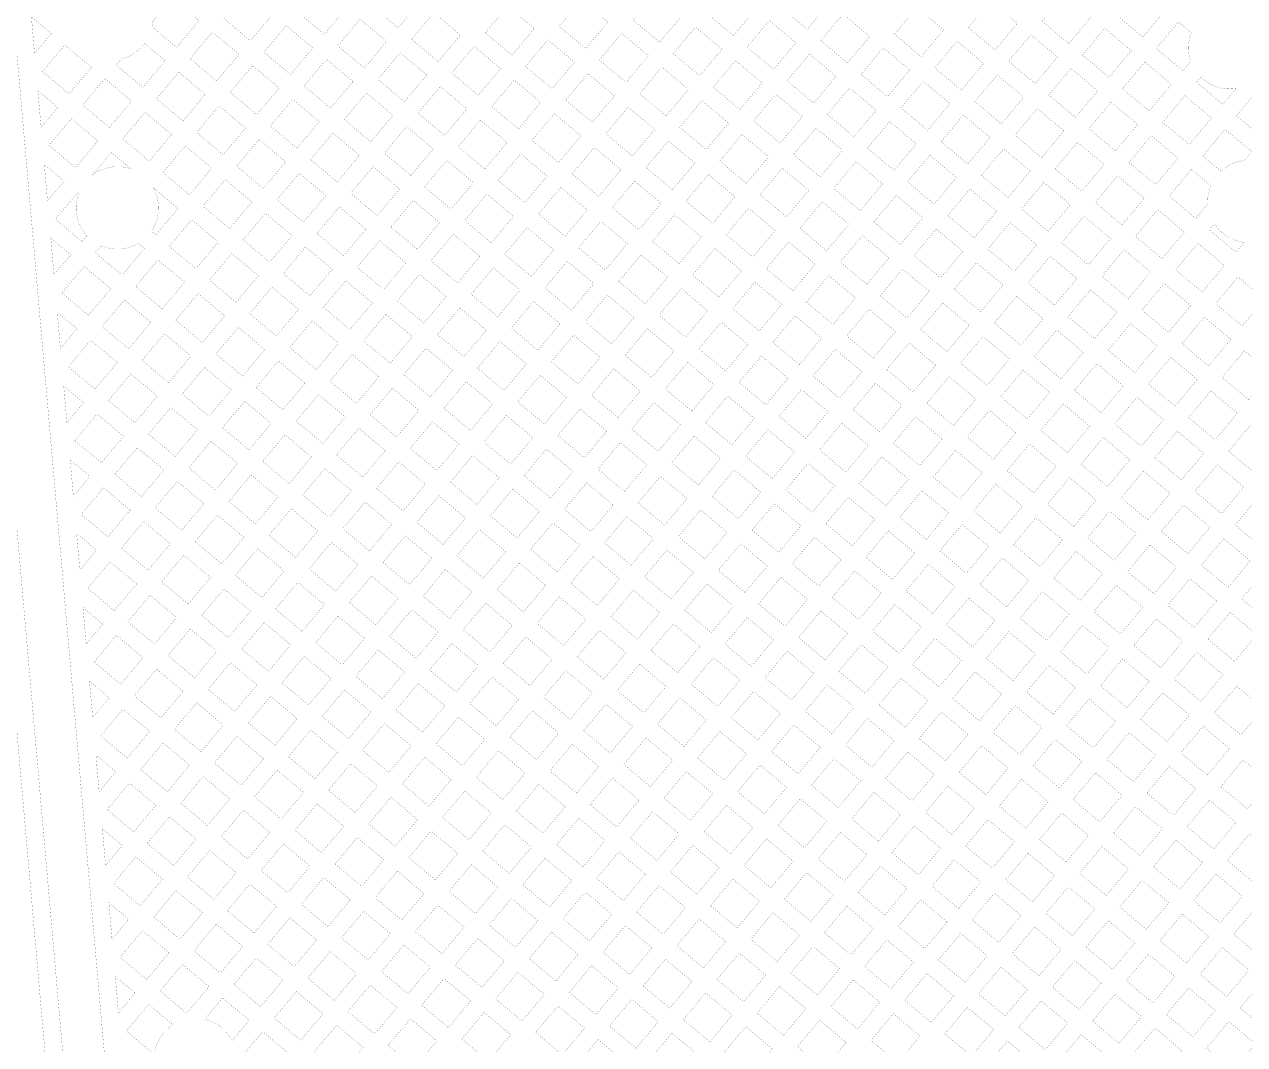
# Model space of a CAD drawing. Extents: x 592 to 965, y 89 to 353.
# Drawn here: x 813.65 to 829.44, y 291.41 to 304.61 of the extents above; entities that cross this region are included whole.
import ezdxf

# ---------------------------------------------------------------- set-up
doc = ezdxf.new("R2010")
doc.units = 0
doc.layers.add('c_area', color=1, linetype='Continuous')

# ---------------------------------------------------------------- blocks, each defined once
blk = doc.blocks.new('PAD_R1')
at = {"layer": 'c_area', "const_width": 0.5}
blk.add_lwpolyline([(0.25, 0, 1), (-0.25, 0, 1)], format="xyb", close=True, dxfattribs=at)

msp = doc.modelspace()

# ---------------------------------------------------------------- linework, layer by layer
at = {"layer": 'c_area', "const_width": 0.0015}
for points in [[(811.817, 315.486, -0.016845), (811.966, 318.272, -0.004853), (812.021, 318.838), (812.251, 318.838, 0.005029), (812.194, 318.256, -0.009583), (812.194, 318.253, 0.016845), (812.045, 315.481, 0.034659), (812.069, 315.006, -0.02457), (812.07, 314.995), (816.648, 262.656, 0.199018), (816.776, 262.411), (817.02, 262.206, 0.195861), (817.426, 262.082), (822.443, 262.519, -0.198788), (825.249, 261.634), (827.641, 259.627, -0.045915), (827.813, 259.453, -0.07493), (827.832, 259.425), (827.92, 259.237), (828.161, 259.128, -0.119028), (828.175, 259.117), (828.291, 258.977)], [(827.68, 258.71), (827.717, 259.131), (827.631, 259.315, 0.043828), (827.494, 259.452), (825.102, 261.458, 0.198775), (822.462, 262.291), (817.446, 261.854, -0.20211), (816.86, 262.042), (816.629, 262.236, -0.198924), (816.42, 262.635), (811.841, 314.986, -0.034145), (811.817, 315.486)], [(816.837, 266.643), (812.699, 313.948, -0.242598)], [(829.334, 303.784, -0.041391), (829.246, 303.777, -0.197789), (828.871, 303.931), (828.815, 303.865)], [(814.528, 302.665, -0.162133), (814.848, 302.771, -0.086743), (815.029, 302.74)], [(815.311, 302.503, -0.130889), (815.382, 302.238, -0.151823), (815.288, 301.935)], [(829.581, 292.598, -0.064748), (829.563, 292.735, -0.182841), (829.696, 293.088), (829.587, 293.179), (829.298, 292.835)]]:
    msp.add_lwpolyline(points, format="xyb", dxfattribs=at)
for points in [[(818.138, 304.856), (818.482, 304.567), (818.771, 304.911), (818.427, 305.2)], [(823.434, 304.838), (823.779, 304.549), (824.067, 304.893), (823.723, 305.182)], [(816.227, 304.689), (816.571, 304.4), (816.86, 304.744), (816.516, 305.033)], [(817.182, 304.772), (817.527, 304.483), (817.816, 304.828), (817.471, 305.117)], [(821.523, 304.671), (821.868, 304.382), (822.157, 304.726), (821.813, 305.015)], [(822.479, 304.754), (822.823, 304.466), (823.112, 304.81), (822.768, 305.099)], [(826.82, 304.653), (827.164, 304.363), (827.454, 304.708), (827.109, 304.998)], [(827.776, 304.737), (828.12, 304.448), (828.409, 304.791), (828.064, 305.08)], [(819.612, 304.504), (819.957, 304.214), (820.246, 304.559), (819.902, 304.848)], [(820.568, 304.587), (820.913, 304.298), (821.201, 304.643), (820.857, 304.931)], [(824.909, 304.485), (825.253, 304.196), (825.543, 304.541), (825.199, 304.83)], [(825.865, 304.57), (826.209, 304.281), (826.498, 304.624), (826.153, 304.913)], [(817.702, 304.336), (818.046, 304.047), (818.335, 304.392), (817.991, 304.681)], [(818.657, 304.42), (819.001, 304.131), (819.29, 304.475), (818.946, 304.764)], [(822.998, 304.319), (823.343, 304.03), (823.632, 304.374), (823.287, 304.663)], [(823.954, 304.402), (824.298, 304.113), (824.587, 304.457), (824.242, 304.746)], [(815.791, 304.169), (816.135, 303.88), (816.424, 304.225), (816.08, 304.514)], [(816.746, 304.253), (817.091, 303.964), (817.38, 304.308), (817.035, 304.597)], [(822.043, 304.235), (822.387, 303.946), (822.676, 304.29), (822.332, 304.579)], [(827.34, 304.216), (827.684, 303.927), (827.973, 304.272), (827.629, 304.561)], [(813.88, 304.002), (814.225, 303.713), (814.513, 304.057), (814.169, 304.346)], [(820.132, 304.067), (820.476, 303.779), (820.766, 304.123), (820.421, 304.412)], [(821.088, 304.151), (821.432, 303.862), (821.721, 304.207), (821.377, 304.496)], [(825.428, 304.049), (825.773, 303.76), (826.062, 304.106), (825.718, 304.394)], [(826.384, 304.134), (826.729, 303.844), (827.017, 304.188), (826.673, 304.477)], [(818.221, 303.9), (818.566, 303.611), (818.855, 303.956), (818.51, 304.245)], [(819.177, 303.984), (819.521, 303.695), (819.81, 304.039), (819.466, 304.328)], [(823.518, 303.883), (823.862, 303.594), (824.151, 303.938), (823.807, 304.227)], [(824.474, 303.966), (824.818, 303.677), (825.106, 304.021), (824.762, 304.31)], [(816.31, 303.733), (816.655, 303.444), (816.944, 303.789), (816.599, 304.078)], [(817.266, 303.817), (817.61, 303.528), (817.899, 303.872), (817.555, 304.161)], [(821.607, 303.715), (821.952, 303.427), (822.24, 303.771), (821.896, 304.06)], [(822.562, 303.799), (822.907, 303.51), (823.196, 303.855), (822.852, 304.144)], [(826.904, 303.698), (827.249, 303.409), (827.537, 303.752), (827.193, 304.041)], [(827.859, 303.781), (828.203, 303.492), (828.493, 303.837), (828.149, 304.125)], [(814.4, 303.566), (814.744, 303.277), (815.033, 303.621), (814.688, 303.91)], [(815.355, 303.65), (815.699, 303.361), (815.988, 303.705), (815.644, 303.994)], [(819.696, 303.548), (820.041, 303.259), (820.33, 303.604), (819.985, 303.892)], [(820.652, 303.632), (820.996, 303.343), (821.285, 303.687), (820.941, 303.976)], [(824.993, 303.53), (825.337, 303.241), (825.626, 303.585), (825.281, 303.874)], [(825.948, 303.614), (826.293, 303.324), (826.582, 303.669), (826.237, 303.959)], [(817.785, 303.381), (818.13, 303.092), (818.419, 303.436), (818.074, 303.725)], [(818.741, 303.465), (819.085, 303.175), (819.374, 303.52), (819.03, 303.809)], [(823.082, 303.363), (823.426, 303.074), (823.716, 303.419), (823.371, 303.708)], [(824.038, 303.447), (824.382, 303.158), (824.671, 303.502), (824.327, 303.791)], [(829.334, 303.429), (829.679, 303.14), (829.967, 303.484), (829.623, 303.773)], [(815.874, 303.214), (816.219, 302.925), (816.508, 303.269), (816.164, 303.558)], [(816.83, 303.298), (817.174, 303.009), (817.463, 303.353), (817.119, 303.642)], [(822.127, 303.28), (822.471, 302.991), (822.76, 303.335), (822.415, 303.624)], [(827.424, 303.262), (827.768, 302.973), (828.056, 303.317), (827.712, 303.605)], [(828.379, 303.345), (828.723, 303.056), (829.012, 303.401), (828.668, 303.69)], [(814.919, 303.13), (815.263, 302.841), (815.552, 303.186), (815.208, 303.475)], [(820.216, 303.112), (820.56, 302.823), (820.849, 303.168), (820.505, 303.457)], [(821.171, 303.196), (821.515, 302.907), (821.805, 303.252), (821.46, 303.54)], [(825.512, 303.095), (825.857, 302.805), (826.146, 303.149), (825.801, 303.438)], [(826.468, 303.177), (826.812, 302.888), (827.102, 303.233), (826.757, 303.522)], [(813.964, 303.047), (814.308, 302.758), (814.597, 303.102), (814.253, 303.391)], [(818.305, 302.945), (818.649, 302.656), (818.938, 303), (818.594, 303.289)], [(819.26, 303.028), (819.605, 302.74), (819.894, 303.084), (819.549, 303.373)], [(823.602, 302.927), (823.946, 302.638), (824.235, 302.983), (823.891, 303.272)], [(824.557, 303.011), (824.901, 302.722), (825.19, 303.066), (824.846, 303.355)], [(816.394, 302.778), (816.738, 302.489), (817.027, 302.833), (816.683, 303.122)], [(817.349, 302.862), (817.694, 302.573), (817.983, 302.917), (817.638, 303.206)], [(821.691, 302.76), (822.035, 302.471), (822.324, 302.816), (821.98, 303.105)], [(822.646, 302.844), (822.991, 302.555), (823.279, 302.899), (822.935, 303.188)], [(826.987, 302.741), (827.331, 302.453), (827.621, 302.798), (827.277, 303.086)], [(827.943, 302.826), (828.287, 302.537), (828.576, 302.881), (828.232, 303.17)], [(815.439, 302.694), (815.783, 302.405), (816.072, 302.75), (815.727, 303.039)], [(819.78, 302.593), (820.124, 302.304), (820.413, 302.648), (820.069, 302.937)], [(820.735, 302.676), (821.079, 302.387), (821.368, 302.732), (821.024, 303.021)], [(825.076, 302.575), (825.421, 302.286), (825.71, 302.63), (825.365, 302.919)], [(826.032, 302.658), (826.377, 302.369), (826.665, 302.713), (826.321, 303.002)], [(817.869, 302.426), (818.214, 302.137), (818.502, 302.481), (818.158, 302.77)], [(818.824, 302.509), (819.169, 302.22), (819.458, 302.564), (819.113, 302.853)], [(824.121, 302.491), (824.465, 302.202), (824.754, 302.547), (824.41, 302.836)], [(815.958, 302.258), (816.302, 301.97), (816.591, 302.314), (816.247, 302.603)], [(816.913, 302.342), (817.258, 302.053), (817.547, 302.398), (817.203, 302.686)], [(822.21, 302.324), (822.555, 302.035), (822.844, 302.38), (822.499, 302.669)], [(823.166, 302.408), (823.51, 302.119), (823.799, 302.463), (823.455, 302.752)], [(827.507, 302.306), (827.851, 302.017), (828.141, 302.362), (827.796, 302.651)], [(820.299, 302.157), (820.644, 301.868), (820.933, 302.212), (820.588, 302.501)], [(821.255, 302.24), (821.599, 301.951), (821.888, 302.296), (821.544, 302.585)], [(825.596, 302.139), (825.941, 301.85), (826.23, 302.194), (825.885, 302.483)], [(826.552, 302.222), (826.896, 301.934), (827.185, 302.277), (826.84, 302.566)], [(818.389, 301.99), (818.733, 301.701), (819.022, 302.045), (818.678, 302.334)], [(819.344, 302.073), (819.688, 301.784), (819.977, 302.128), (819.633, 302.418)], [(823.685, 301.972), (824.03, 301.683), (824.318, 302.027), (823.974, 302.316)], [(824.64, 302.055), (824.985, 301.766), (825.274, 302.111), (824.93, 302.4)], [(816.478, 301.823), (816.822, 301.534), (817.111, 301.878), (816.766, 302.167)], [(817.433, 301.906), (817.777, 301.617), (818.067, 301.961), (817.722, 302.251)], [(821.774, 301.804), (822.119, 301.515), (822.408, 301.86), (822.063, 302.149)], [(822.73, 301.888), (823.074, 301.599), (823.363, 301.944), (823.019, 302.233)], [(827.071, 301.787), (827.416, 301.498), (827.704, 301.841), (827.36, 302.13)], [(828.026, 301.87), (828.37, 301.581), (828.66, 301.926), (828.316, 302.215)], [(815.522, 301.739), (815.866, 301.45), (816.156, 301.794), (815.811, 302.083)], [(819.863, 301.637), (820.208, 301.348), (820.497, 301.693), (820.152, 301.982)], [(820.819, 301.721), (821.163, 301.432), (821.452, 301.776), (821.108, 302.065)], [(826.116, 301.703), (826.46, 301.414), (826.749, 301.758), (826.405, 302.047)], [(817.953, 301.47), (818.297, 301.181), (818.586, 301.526), (818.242, 301.814)], [(818.908, 301.554), (819.252, 301.265), (819.541, 301.609), (819.197, 301.898)], [(824.205, 301.536), (824.549, 301.247), (824.838, 301.591), (824.494, 301.88)], [(825.16, 301.619), (825.505, 301.33), (825.794, 301.675), (825.449, 301.964)], [(816.997, 301.387), (817.342, 301.097), (817.631, 301.442), (817.286, 301.731)], [(822.294, 301.368), (822.638, 301.08), (822.927, 301.424), (822.583, 301.713)], [(823.249, 301.452), (823.594, 301.163), (823.883, 301.508), (823.538, 301.797)], [(827.591, 301.351), (827.935, 301.062), (828.223, 301.406), (827.879, 301.695)], [(828.546, 301.434), (828.89, 301.145), (829.179, 301.49), (828.835, 301.779)], [(815.086, 301.219), (815.43, 300.93), (815.719, 301.275), (815.375, 301.564)], [(816.041, 301.303), (816.386, 301.014), (816.675, 301.358), (816.331, 301.647)], [(820.383, 301.201), (820.727, 300.912), (821.016, 301.257), (820.672, 301.546)], [(821.338, 301.285), (821.683, 300.996), (821.972, 301.34), (821.627, 301.629)], [(825.68, 301.183), (826.024, 300.894), (826.313, 301.239), (825.969, 301.528)], [(826.635, 301.267), (826.98, 300.978), (827.269, 301.322), (826.924, 301.611)], [(814.131, 301.136), (814.475, 300.847), (814.764, 301.191), (814.42, 301.48)], [(818.472, 301.034), (818.816, 300.745), (819.106, 301.09), (818.761, 301.379)], [(819.428, 301.118), (819.772, 300.829), (820.061, 301.173), (819.716, 301.462)], [(823.769, 301.016), (824.113, 300.727), (824.402, 301.072), (824.058, 301.361)], [(824.724, 301.1), (825.069, 300.811), (825.358, 301.155), (825.013, 301.444)], [(829.065, 300.998), (829.409, 300.709), (829.699, 301.054), (829.355, 301.343)], [(816.561, 300.867), (816.906, 300.578), (817.195, 300.922), (816.85, 301.212)], [(817.517, 300.951), (817.861, 300.662), (818.15, 301.006), (817.806, 301.295)], [(821.858, 300.849), (822.202, 300.56), (822.491, 300.904), (822.147, 301.193)], [(822.813, 300.933), (823.158, 300.644), (823.447, 300.988), (823.102, 301.277)], [(828.11, 300.915), (828.454, 300.626), (828.743, 300.97), (828.399, 301.259)], [(814.65, 300.7), (814.995, 300.411), (815.283, 300.755), (814.939, 301.044)], [(815.606, 300.783), (815.95, 300.494), (816.239, 300.839), (815.895, 301.128)], [(819.947, 300.682), (820.291, 300.393), (820.58, 300.737), (820.236, 301.026)], [(820.902, 300.765), (821.247, 300.476), (821.536, 300.821), (821.191, 301.11)], [(826.199, 300.747), (826.544, 300.458), (826.833, 300.803), (826.488, 301.092)], [(827.155, 300.831), (827.499, 300.542), (827.788, 300.887), (827.444, 301.176)], [(818.992, 300.598), (819.336, 300.309), (819.625, 300.654), (819.281, 300.943)], [(824.288, 300.58), (824.633, 300.291), (824.922, 300.636), (824.578, 300.925)], [(825.244, 300.664), (825.588, 300.375), (825.877, 300.719), (825.533, 301.008)], [(817.081, 300.431), (817.425, 300.142), (817.714, 300.487), (817.37, 300.775)], [(818.036, 300.515), (818.381, 300.226), (818.669, 300.57), (818.325, 300.859)], [(822.377, 300.413), (822.722, 300.124), (823.011, 300.468), (822.666, 300.758)], [(823.333, 300.497), (823.677, 300.208), (823.966, 300.552), (823.622, 300.841)], [(827.674, 300.395), (828.019, 300.106), (828.308, 300.451), (827.963, 300.74)], [(828.63, 300.479), (828.974, 300.19), (829.262, 300.534), (828.918, 300.823)], [(815.17, 300.264), (815.514, 299.975), (815.803, 300.319), (815.459, 300.608)], [(816.125, 300.347), (816.47, 300.058), (816.759, 300.403), (816.414, 300.692)], [(820.466, 300.246), (820.811, 299.957), (821.1, 300.301), (820.755, 300.59)], [(821.422, 300.329), (821.766, 300.041), (822.055, 300.385), (821.711, 300.674)], [(825.763, 300.228), (826.108, 299.939), (826.397, 300.283), (826.052, 300.572)], [(826.719, 300.311), (827.063, 300.023), (827.352, 300.367), (827.008, 300.656)], [(814.214, 300.18), (814.559, 299.891), (814.848, 300.236), (814.503, 300.525)], [(818.556, 300.079), (818.9, 299.79), (819.189, 300.134), (818.845, 300.423)], [(819.511, 300.162), (819.855, 299.873), (820.144, 300.218), (819.8, 300.507)], [(823.852, 300.061), (824.197, 299.772), (824.486, 300.116), (824.141, 300.405)], [(824.808, 300.144), (825.152, 299.855), (825.441, 300.2), (825.097, 300.489)], [(816.645, 299.911), (816.989, 299.622), (817.278, 299.967), (816.934, 300.256)], [(817.6, 299.995), (817.945, 299.706), (818.234, 300.051), (817.889, 300.34)], [(821.941, 299.894), (822.286, 299.605), (822.575, 299.949), (822.23, 300.238)], [(822.897, 299.977), (823.241, 299.688), (823.53, 300.032), (823.186, 300.322)], [(828.194, 299.959), (828.538, 299.67), (828.827, 300.015), (828.483, 300.304)], [(829.149, 300.043), (829.493, 299.754), (829.782, 300.098), (829.438, 300.387)], [(814.734, 299.744), (815.078, 299.455), (815.367, 299.8), (815.023, 300.089)], [(815.689, 299.828), (816.034, 299.539), (816.323, 299.883), (815.978, 300.172)], [(820.986, 299.81), (821.33, 299.521), (821.619, 299.865), (821.275, 300.154)], [(826.283, 299.792), (826.627, 299.503), (826.916, 299.847), (826.572, 300.136)], [(827.238, 299.876), (827.582, 299.587), (827.872, 299.931), (827.527, 300.22)], [(819.075, 299.643), (819.42, 299.354), (819.708, 299.698), (819.364, 299.987)], [(820.03, 299.726), (820.375, 299.437), (820.664, 299.782), (820.32, 300.071)], [(824.372, 299.625), (824.716, 299.336), (825.005, 299.68), (824.661, 299.969)], [(825.327, 299.708), (825.672, 299.419), (825.961, 299.764), (825.616, 300.053)], [(817.164, 299.476), (817.509, 299.187), (817.798, 299.531), (817.453, 299.82)], [(818.12, 299.559), (818.464, 299.27), (818.753, 299.615), (818.409, 299.904)], [(822.461, 299.458), (822.805, 299.168), (823.094, 299.513), (822.75, 299.802)], [(823.416, 299.541), (823.761, 299.252), (824.05, 299.596), (823.705, 299.885)], [(827.758, 299.44), (828.102, 299.151), (828.391, 299.495), (828.047, 299.784)], [(828.713, 299.523), (829.057, 299.234), (829.346, 299.579), (829.002, 299.868)], [(815.253, 299.308), (815.598, 299.019), (815.887, 299.364), (815.542, 299.653)], [(816.209, 299.392), (816.553, 299.103), (816.842, 299.447), (816.498, 299.736)], [(820.55, 299.29), (820.894, 299.002), (821.183, 299.346), (820.839, 299.635)], [(821.505, 299.374), (821.85, 299.085), (822.139, 299.429), (821.794, 299.718)], [(825.847, 299.272), (826.191, 298.983), (826.48, 299.328), (826.136, 299.617)], [(826.802, 299.356), (827.147, 299.067), (827.436, 299.412), (827.091, 299.7)], [(814.298, 299.225), (814.642, 298.936), (814.931, 299.28), (814.587, 299.569)], [(818.639, 299.123), (818.983, 298.834), (819.273, 299.179), (818.928, 299.468)], [(819.595, 299.207), (819.939, 298.918), (820.228, 299.262), (819.883, 299.551)], [(823.936, 299.105), (824.28, 298.816), (824.569, 299.161), (824.225, 299.45)], [(824.891, 299.189), (825.236, 298.9), (825.525, 299.244), (825.18, 299.533)], [(816.728, 298.956), (817.073, 298.667), (817.362, 299.011), (817.017, 299.3)], [(817.684, 299.04), (818.028, 298.751), (818.317, 299.095), (817.973, 299.384)], [(822.981, 299.022), (823.325, 298.733), (823.614, 299.077), (823.27, 299.366)], [(828.277, 299.004), (828.621, 298.715), (828.911, 299.059), (828.566, 299.348)], [(829.233, 299.088), (829.577, 298.799), (829.866, 299.143), (829.522, 299.432)], [(814.817, 298.789), (815.162, 298.5), (815.451, 298.844), (815.106, 299.133)], [(815.773, 298.872), (816.117, 298.583), (816.406, 298.928), (816.062, 299.217)], [(821.069, 298.855), (821.414, 298.565), (821.703, 298.91), (821.359, 299.199)], [(822.025, 298.938), (822.37, 298.649), (822.658, 298.993), (822.314, 299.282)], [(826.366, 298.837), (826.711, 298.548), (827, 298.892), (826.655, 299.181)], [(827.322, 298.92), (827.666, 298.631), (827.955, 298.976), (827.611, 299.265)], [(819.159, 298.687), (819.503, 298.398), (819.792, 298.743), (819.448, 299.032)], [(820.114, 298.771), (820.458, 298.482), (820.747, 298.826), (820.403, 299.115)], [(824.455, 298.669), (824.8, 298.38), (825.089, 298.725), (824.744, 299.014)], [(825.411, 298.753), (825.755, 298.464), (826.044, 298.808), (825.7, 299.097)], [(817.248, 298.52), (817.592, 298.231), (817.881, 298.576), (817.537, 298.864)], [(818.203, 298.604), (818.548, 298.315), (818.837, 298.659), (818.492, 298.948)], [(822.545, 298.502), (822.889, 298.213), (823.178, 298.557), (822.834, 298.846)], [(823.5, 298.586), (823.844, 298.297), (824.133, 298.641), (823.789, 298.93)], [(827.841, 298.484), (828.186, 298.196), (828.475, 298.54), (828.13, 298.829)], [(828.797, 298.568), (829.141, 298.279), (829.43, 298.624), (829.086, 298.912)], [(815.337, 298.353), (815.681, 298.064), (815.97, 298.408), (815.626, 298.697)], [(816.292, 298.436), (816.637, 298.147), (816.926, 298.492), (816.581, 298.781)], [(820.634, 298.335), (820.978, 298.046), (821.267, 298.39), (820.922, 298.679)], [(821.589, 298.419), (821.934, 298.129), (822.223, 298.474), (821.878, 298.763)], [(825.93, 298.317), (826.275, 298.028), (826.564, 298.372), (826.219, 298.661)], [(826.886, 298.401), (827.23, 298.112), (827.519, 298.456), (827.175, 298.745)], [(814.381, 298.269), (814.726, 297.98), (815.015, 298.325), (814.67, 298.614)], [(818.723, 298.168), (819.067, 297.879), (819.356, 298.223), (819.012, 298.512)], [(819.678, 298.251), (820.022, 297.962), (820.312, 298.307), (819.967, 298.596)], [(824.975, 298.233), (825.319, 297.944), (825.608, 298.289), (825.264, 298.578)], [(816.812, 298.001), (817.156, 297.712), (817.445, 298.056), (817.101, 298.345)], [(817.767, 298.084), (818.112, 297.795), (818.401, 298.14), (818.056, 298.429)], [(823.064, 298.066), (823.409, 297.777), (823.697, 298.122), (823.353, 298.41)], [(824.019, 298.15), (824.364, 297.861), (824.653, 298.205), (824.308, 298.494)], [(828.361, 298.049), (828.705, 297.76), (828.994, 298.104), (828.65, 298.393)], [(829.316, 298.132), (829.66, 297.843), (829.949, 298.188), (829.605, 298.477)], [(815.856, 297.917), (816.201, 297.628), (816.49, 297.972), (816.145, 298.261)], [(821.153, 297.899), (821.498, 297.61), (821.787, 297.954), (821.442, 298.243)], [(822.109, 297.982), (822.453, 297.693), (822.742, 298.038), (822.398, 298.327)], [(826.45, 297.881), (826.794, 297.592), (827.083, 297.937), (826.739, 298.226)], [(827.405, 297.965), (827.75, 297.676), (828.039, 298.02), (827.694, 298.309)], [(814.901, 297.833), (815.245, 297.544), (815.534, 297.889), (815.19, 298.178)], [(819.242, 297.732), (819.586, 297.443), (819.875, 297.787), (819.531, 298.076)], [(820.198, 297.816), (820.542, 297.526), (820.831, 297.871), (820.487, 298.16)], [(824.539, 297.714), (824.883, 297.425), (825.172, 297.769), (824.828, 298.058)], [(825.494, 297.797), (825.839, 297.509), (826.128, 297.853), (825.783, 298.142)], [(817.331, 297.565), (817.676, 297.276), (817.965, 297.62), (817.62, 297.909)], [(818.287, 297.648), (818.631, 297.359), (818.92, 297.703), (818.576, 297.993)], [(822.628, 297.547), (822.972, 297.258), (823.262, 297.602), (822.917, 297.891)], [(823.584, 297.63), (823.928, 297.341), (824.217, 297.686), (823.873, 297.975)], [(827.925, 297.529), (828.269, 297.24), (828.558, 297.585), (828.214, 297.873)], [(828.88, 297.613), (829.225, 297.324), (829.513, 297.668), (829.169, 297.957)], [(815.421, 297.398), (815.765, 297.109), (816.054, 297.453), (815.71, 297.742)], [(816.376, 297.481), (816.72, 297.192), (817.009, 297.537), (816.665, 297.825)], [(820.717, 297.379), (821.062, 297.09), (821.351, 297.435), (821.006, 297.724)], [(821.673, 297.463), (822.017, 297.174), (822.306, 297.518), (821.962, 297.807)], [(826.014, 297.362), (826.358, 297.073), (826.647, 297.417), (826.303, 297.706)], [(826.969, 297.445), (827.314, 297.156), (827.603, 297.501), (827.258, 297.79)], [(814.465, 297.314), (814.809, 297.025), (815.099, 297.369), (814.754, 297.658)], [(818.807, 297.212), (819.151, 296.924), (819.44, 297.268), (819.095, 297.557)], [(819.762, 297.296), (820.106, 297.007), (820.395, 297.351), (820.051, 297.64)], [(825.058, 297.278), (825.403, 296.989), (825.692, 297.333), (825.347, 297.622)], [(817.851, 297.129), (818.195, 296.84), (818.485, 297.184), (818.14, 297.473)], [(823.148, 297.111), (823.492, 296.822), (823.781, 297.166), (823.437, 297.455)], [(824.103, 297.194), (824.448, 296.906), (824.736, 297.25), (824.392, 297.539)], [(828.444, 297.093), (828.789, 296.804), (829.078, 297.149), (828.733, 297.438)], [(829.4, 297.177), (829.745, 296.887), (830.033, 297.232), (829.689, 297.521)], [(815.94, 296.962), (816.284, 296.673), (816.573, 297.017), (816.229, 297.306)], [(816.895, 297.045), (817.24, 296.756), (817.529, 297.101), (817.184, 297.39)], [(821.237, 296.943), (821.581, 296.654), (821.87, 296.999), (821.526, 297.288)], [(822.192, 297.027), (822.537, 296.738), (822.826, 297.083), (822.481, 297.371)], [(826.533, 296.926), (826.878, 296.637), (827.167, 296.981), (826.822, 297.27)], [(827.489, 297.009), (827.833, 296.72), (828.122, 297.065), (827.778, 297.354)], [(814.984, 296.878), (815.329, 296.589), (815.618, 296.933), (815.274, 297.222)], [(819.326, 296.777), (819.67, 296.487), (819.959, 296.832), (819.615, 297.121)], [(820.281, 296.86), (820.626, 296.571), (820.915, 296.915), (820.57, 297.204)], [(824.623, 296.759), (824.967, 296.47), (825.256, 296.814), (824.912, 297.103)], [(825.578, 296.842), (825.922, 296.553), (826.211, 296.898), (825.867, 297.186)], [(817.415, 296.609), (817.76, 296.32), (818.049, 296.664), (817.704, 296.954)], [(818.371, 296.693), (818.715, 296.404), (819.004, 296.748), (818.66, 297.037)], [(822.712, 296.591), (823.056, 296.302), (823.345, 296.647), (823.001, 296.936)], [(823.667, 296.675), (824.011, 296.386), (824.301, 296.73), (823.956, 297.019)], [(828.008, 296.573), (828.353, 296.284), (828.642, 296.629), (828.297, 296.918)], [(828.964, 296.657), (829.308, 296.368), (829.598, 296.712), (829.253, 297.002)], [(815.504, 296.442), (815.848, 296.153), (816.137, 296.498), (815.793, 296.786)], [(816.459, 296.526), (816.804, 296.237), (817.093, 296.581), (816.748, 296.87)], [(820.801, 296.424), (821.145, 296.135), (821.434, 296.479), (821.09, 296.768)], [(821.756, 296.508), (822.101, 296.219), (822.39, 296.563), (822.045, 296.852)], [(827.053, 296.49), (827.397, 296.201), (827.686, 296.545), (827.342, 296.834)], [(814.549, 296.359), (814.893, 296.07), (815.182, 296.414), (814.837, 296.703)], [(818.89, 296.257), (819.234, 295.968), (819.523, 296.312), (819.179, 296.601)], [(819.845, 296.34), (820.19, 296.051), (820.479, 296.396), (820.134, 296.685)], [(825.142, 296.323), (825.486, 296.034), (825.775, 296.378), (825.431, 296.667)], [(826.097, 296.406), (826.442, 296.117), (826.731, 296.462), (826.386, 296.751)], [(817.935, 296.173), (818.279, 295.884), (818.568, 296.229), (818.224, 296.517)], [(823.231, 296.155), (823.576, 295.866), (823.865, 296.211), (823.52, 296.5)], [(824.187, 296.239), (824.531, 295.95), (824.82, 296.294), (824.476, 296.583)], [(828.528, 296.137), (828.872, 295.848), (829.161, 296.193), (828.817, 296.482)], [(816.023, 296.006), (816.368, 295.717), (816.657, 296.062), (816.313, 296.351)], [(816.979, 296.09), (817.324, 295.801), (817.613, 296.145), (817.268, 296.434)], [(821.32, 295.988), (821.665, 295.699), (821.954, 296.043), (821.609, 296.332)], [(822.276, 296.072), (822.62, 295.783), (822.909, 296.127), (822.565, 296.416)], [(826.617, 295.97), (826.961, 295.681), (827.25, 296.026), (826.906, 296.315)], [(827.572, 296.054), (827.917, 295.765), (828.206, 296.109), (827.861, 296.398)], [(815.068, 295.923), (815.413, 295.634), (815.701, 295.978), (815.357, 296.267)], [(819.409, 295.821), (819.754, 295.532), (820.043, 295.876), (819.699, 296.165)], [(820.365, 295.904), (820.709, 295.615), (820.998, 295.96), (820.654, 296.249)], [(824.706, 295.803), (825.05, 295.514), (825.34, 295.859), (824.995, 296.148)], [(825.662, 295.887), (826.006, 295.598), (826.295, 295.942), (825.95, 296.231)], [(817.499, 295.654), (817.843, 295.365), (818.132, 295.709), (817.788, 295.998)], [(818.454, 295.738), (818.799, 295.448), (819.087, 295.793), (818.743, 296.082)], [(822.795, 295.636), (823.14, 295.347), (823.429, 295.691), (823.084, 295.98)], [(823.751, 295.72), (824.095, 295.431), (824.384, 295.775), (824.04, 296.064)], [(829.048, 295.701), (829.392, 295.413), (829.681, 295.757), (829.337, 296.046)], [(815.588, 295.487), (815.932, 295.198), (816.221, 295.542), (815.876, 295.831)], [(816.543, 295.57), (816.888, 295.281), (817.177, 295.625), (816.832, 295.915)], [(820.885, 295.469), (821.229, 295.18), (821.518, 295.524), (821.173, 295.813)], [(821.84, 295.552), (822.184, 295.263), (822.473, 295.608), (822.129, 295.897)], [(827.136, 295.534), (827.481, 295.245), (827.77, 295.59), (827.425, 295.879)], [(828.092, 295.618), (828.437, 295.329), (828.726, 295.673), (828.381, 295.962)], [(814.632, 295.403), (814.977, 295.114), (815.266, 295.459), (814.921, 295.748)], [(819.929, 295.385), (820.273, 295.096), (820.563, 295.44), (820.218, 295.729)], [(825.226, 295.367), (825.57, 295.078), (825.859, 295.423), (825.515, 295.712)], [(826.181, 295.451), (826.525, 295.162), (826.814, 295.506), (826.47, 295.795)], [(818.018, 295.218), (818.363, 294.929), (818.652, 295.273), (818.307, 295.562)], [(818.974, 295.301), (819.318, 295.012), (819.607, 295.357), (819.263, 295.646)], [(823.315, 295.2), (823.659, 294.911), (823.948, 295.255), (823.604, 295.544)], [(824.27, 295.284), (824.615, 294.995), (824.903, 295.339), (824.559, 295.628)], [(828.612, 295.182), (828.956, 294.893), (829.245, 295.238), (828.901, 295.526)], [(816.107, 295.051), (816.452, 294.762), (816.741, 295.106), (816.396, 295.395)], [(817.063, 295.134), (817.407, 294.845), (817.696, 295.19), (817.352, 295.479)], [(821.404, 295.033), (821.748, 294.744), (822.037, 295.088), (821.693, 295.377)], [(822.359, 295.116), (822.704, 294.827), (822.993, 295.172), (822.648, 295.461)], [(826.701, 295.015), (827.045, 294.726), (827.334, 295.07), (826.989, 295.359)], [(827.656, 295.098), (828.001, 294.809), (828.29, 295.154), (827.945, 295.443)], [(815.152, 294.967), (815.496, 294.678), (815.785, 295.023), (815.441, 295.312)], [(819.493, 294.865), (819.838, 294.576), (820.127, 294.921), (819.782, 295.21)], [(820.449, 294.949), (820.793, 294.66), (821.082, 295.005), (820.738, 295.293)], [(824.79, 294.848), (825.134, 294.559), (825.423, 294.903), (825.079, 295.192)], [(825.745, 294.931), (826.089, 294.642), (826.379, 294.987), (826.034, 295.276)], [(817.582, 294.698), (817.926, 294.409), (818.216, 294.754), (817.871, 295.043)], [(818.538, 294.782), (818.882, 294.493), (819.171, 294.837), (818.827, 295.126)], [(822.879, 294.68), (823.223, 294.391), (823.512, 294.736), (823.168, 295.025)], [(823.834, 294.764), (824.179, 294.475), (824.468, 294.82), (824.123, 295.109)], [(829.131, 294.746), (829.476, 294.457), (829.764, 294.801), (829.42, 295.091)], [(815.671, 294.531), (816.016, 294.242), (816.305, 294.587), (815.96, 294.876)], [(816.627, 294.615), (816.971, 294.326), (817.26, 294.67), (816.916, 294.959)], [(821.924, 294.597), (822.268, 294.308), (822.557, 294.652), (822.212, 294.941)], [(827.22, 294.579), (827.565, 294.29), (827.854, 294.634), (827.509, 294.923)], [(828.176, 294.662), (828.52, 294.374), (828.809, 294.718), (828.465, 295.007)], [(814.716, 294.448), (815.06, 294.159), (815.349, 294.503), (815.005, 294.792)], [(820.013, 294.429), (820.357, 294.141), (820.646, 294.485), (820.302, 294.774)], [(820.968, 294.513), (821.312, 294.224), (821.601, 294.569), (821.257, 294.858)], [(825.309, 294.412), (825.654, 294.123), (825.942, 294.467), (825.598, 294.756)], [(826.264, 294.495), (826.609, 294.206), (826.898, 294.551), (826.554, 294.84)], [(818.102, 294.262), (818.446, 293.973), (818.735, 294.318), (818.391, 294.607)], [(819.057, 294.346), (819.402, 294.057), (819.691, 294.401), (819.346, 294.69)], [(823.398, 294.244), (823.743, 293.955), (824.032, 294.3), (823.687, 294.589)], [(824.354, 294.328), (824.698, 294.039), (824.987, 294.384), (824.643, 294.673)], [(828.695, 294.227), (829.04, 293.937), (829.329, 294.282), (828.984, 294.571)], [(816.191, 294.095), (816.535, 293.807), (816.824, 294.151), (816.48, 294.44)], [(817.146, 294.179), (817.491, 293.89), (817.78, 294.234), (817.435, 294.523)], [(821.488, 294.077), (821.832, 293.788), (822.121, 294.133), (821.777, 294.422)], [(822.443, 294.161), (822.787, 293.872), (823.076, 294.216), (822.732, 294.505)], [(826.784, 294.059), (827.129, 293.77), (827.418, 294.115), (827.073, 294.404)], [(827.74, 294.143), (828.084, 293.854), (828.373, 294.198), (828.029, 294.487)], [(815.235, 294.012), (815.58, 293.723), (815.869, 294.067), (815.524, 294.356)], [(819.577, 293.91), (819.921, 293.621), (820.21, 293.965), (819.866, 294.254)], [(820.532, 293.994), (820.877, 293.705), (821.165, 294.049), (820.821, 294.338)], [(824.873, 293.892), (825.218, 293.603), (825.507, 293.948), (825.162, 294.237)], [(825.829, 293.976), (826.173, 293.687), (826.462, 294.031), (826.118, 294.32)], [(817.666, 293.743), (818.01, 293.454), (818.299, 293.798), (817.955, 294.087)], [(818.621, 293.826), (818.966, 293.537), (819.255, 293.882), (818.91, 294.171)], [(823.918, 293.809), (824.262, 293.52), (824.551, 293.864), (824.207, 294.153)], [(829.215, 293.79), (829.559, 293.502), (829.848, 293.846), (829.504, 294.135)], [(815.755, 293.576), (816.099, 293.287), (816.388, 293.631), (816.044, 293.92)], [(816.71, 293.66), (817.055, 293.37), (817.344, 293.715), (816.999, 294.004)], [(822.007, 293.641), (822.351, 293.352), (822.64, 293.697), (822.296, 293.986)], [(822.962, 293.725), (823.307, 293.436), (823.596, 293.78), (823.251, 294.069)], [(827.304, 293.623), (827.648, 293.335), (827.937, 293.679), (827.593, 293.968)], [(828.259, 293.707), (828.604, 293.418), (828.893, 293.762), (828.548, 294.052)], [(814.8, 293.492), (815.144, 293.203), (815.433, 293.547), (815.089, 293.837)], [(820.096, 293.474), (820.441, 293.185), (820.73, 293.53), (820.385, 293.819)], [(821.052, 293.558), (821.396, 293.269), (821.685, 293.613), (821.341, 293.902)], [(825.393, 293.456), (825.737, 293.167), (826.026, 293.512), (825.682, 293.801)], [(826.348, 293.54), (826.693, 293.251), (826.982, 293.595), (826.637, 293.884)], [(818.186, 293.307), (818.53, 293.018), (818.819, 293.362), (818.474, 293.651)], [(819.141, 293.39), (819.485, 293.101), (819.774, 293.446), (819.43, 293.735)], [(823.482, 293.289), (823.826, 293), (824.115, 293.344), (823.771, 293.633)], [(824.437, 293.373), (824.782, 293.084), (825.071, 293.428), (824.726, 293.717)], [(828.779, 293.271), (829.123, 292.982), (829.412, 293.326), (829.068, 293.615)], [(816.274, 293.14), (816.619, 292.851), (816.908, 293.195), (816.563, 293.485)], [(817.23, 293.223), (817.575, 292.934), (817.864, 293.279), (817.519, 293.568)], [(821.571, 293.122), (821.915, 292.833), (822.204, 293.177), (821.86, 293.466)], [(822.526, 293.205), (822.871, 292.916), (823.16, 293.261), (822.816, 293.55)], [(826.868, 293.104), (827.212, 292.815), (827.501, 293.159), (827.157, 293.448)], [(827.823, 293.188), (828.168, 292.898), (828.457, 293.243), (828.112, 293.532)], [(815.32, 293.056), (815.663, 292.768), (815.952, 293.112), (815.608, 293.401)], [(819.66, 292.954), (820.004, 292.665), (820.294, 293.01), (819.949, 293.299)], [(820.616, 293.038), (820.96, 292.749), (821.249, 293.094), (820.905, 293.383)], [(825.912, 293.02), (826.257, 292.731), (826.546, 293.076), (826.201, 293.365)], [(817.75, 292.788), (818.094, 292.499), (818.383, 292.843), (818.039, 293.132)], [(818.705, 292.871), (819.049, 292.582), (819.338, 292.926), (818.994, 293.215)], [(824.001, 292.853), (824.346, 292.564), (824.635, 292.909), (824.29, 293.198)], [(824.957, 292.937), (825.301, 292.648), (825.59, 292.992), (825.246, 293.281)], [(816.794, 292.704), (817.139, 292.415), (817.428, 292.759), (817.083, 293.048)], [(822.091, 292.686), (822.435, 292.397), (822.724, 292.741), (822.38, 293.03)], [(823.046, 292.769), (823.39, 292.481), (823.679, 292.825), (823.335, 293.114)], [(827.387, 292.668), (827.732, 292.379), (828.021, 292.723), (827.676, 293.012)], [(828.343, 292.751), (828.687, 292.462), (828.976, 292.807), (828.632, 293.096)], [(814.883, 292.536), (815.227, 292.248), (815.517, 292.593), (815.173, 292.881)], [(815.839, 292.621), (816.183, 292.331), (816.472, 292.676), (816.127, 292.965)], [(820.18, 292.518), (820.524, 292.229), (820.813, 292.574), (820.469, 292.863)], [(821.135, 292.602), (821.48, 292.313), (821.769, 292.658), (821.424, 292.947)], [(825.476, 292.501), (825.821, 292.212), (826.11, 292.556), (825.765, 292.845)], [(826.432, 292.584), (826.776, 292.295), (827.065, 292.64), (826.721, 292.929)], [(818.269, 292.352), (818.613, 292.063), (818.902, 292.407), (818.558, 292.696)], [(819.225, 292.435), (819.569, 292.146), (819.858, 292.49), (819.513, 292.779)], [(823.565, 292.334), (823.91, 292.045), (824.199, 292.389), (823.854, 292.678)], [(824.521, 292.417), (824.865, 292.128), (825.154, 292.473), (824.81, 292.762)], [(828.862, 292.316), (829.207, 292.027), (829.496, 292.371), (829.151, 292.66)], [(816.358, 292.184), (816.703, 291.896), (816.992, 292.24), (816.647, 292.529)], [(817.314, 292.268), (817.658, 291.979), (817.947, 292.323), (817.603, 292.612)], [(821.655, 292.166), (821.999, 291.877), (822.288, 292.222), (821.944, 292.511)], [(822.61, 292.25), (822.954, 291.961), (823.243, 292.305), (822.899, 292.594)], [(827.907, 292.232), (828.251, 291.943), (828.54, 292.287), (828.196, 292.576)], [(815.402, 292.101), (815.747, 291.812), (816.036, 292.156), (815.692, 292.446)], [(819.744, 291.999), (820.088, 291.71), (820.377, 292.054), (820.033, 292.343)], [(820.699, 292.082), (821.043, 291.794), (821.333, 292.138), (820.988, 292.427)], [(825.996, 292.065), (826.34, 291.776), (826.629, 292.12), (826.285, 292.409)], [(826.951, 292.149), (827.296, 291.859), (827.585, 292.204), (827.24, 292.493)], [(818.789, 291.916), (819.133, 291.627), (819.422, 291.971), (819.078, 292.26)], [(824.085, 291.898), (824.429, 291.609), (824.718, 291.953), (824.374, 292.242)], [(825.04, 291.981), (825.385, 291.692), (825.674, 292.036), (825.329, 292.326)], [(829.382, 291.88), (829.726, 291.591), (830.015, 291.935), (829.671, 292.224)], [(816.878, 291.749), (817.222, 291.46), (817.511, 291.804), (817.167, 292.093)], [(817.833, 291.832), (818.178, 291.543), (818.467, 291.888), (818.122, 292.176)], [(822.174, 291.731), (822.519, 291.442), (822.807, 291.786), (822.463, 292.075)], [(823.13, 291.814), (823.474, 291.525), (823.763, 291.87), (823.418, 292.158)], [(827.471, 291.712), (827.815, 291.423), (828.104, 291.768), (827.76, 292.057)], [(828.426, 291.796), (828.771, 291.507), (829.06, 291.851), (828.715, 292.14)], [(820.264, 291.563), (820.608, 291.274), (820.896, 291.618), (820.552, 291.907)], [(821.219, 291.647), (821.563, 291.358), (821.852, 291.702), (821.508, 291.991)], [(825.56, 291.545), (825.904, 291.257), (826.193, 291.601), (825.849, 291.889)], [(826.515, 291.629), (826.86, 291.34), (827.149, 291.684), (826.804, 291.973)], [(818.353, 291.396), (818.697, 291.107), (818.986, 291.452), (818.642, 291.741)], [(819.308, 291.48), (819.652, 291.191), (819.941, 291.535), (819.597, 291.824)], [(823.649, 291.378), (823.993, 291.089), (824.282, 291.434), (823.938, 291.723)], [(824.604, 291.462), (824.949, 291.172), (825.238, 291.517), (824.893, 291.806)], [(828.946, 291.36), (829.29, 291.071), (829.579, 291.416), (829.235, 291.704)], [(816.442, 291.229), (816.786, 290.94), (817.075, 291.285), (816.731, 291.573)], [(817.397, 291.313), (817.742, 291.024), (818.031, 291.368), (817.686, 291.657)], [(821.738, 291.211), (822.082, 290.922), (822.372, 291.266), (822.027, 291.555)], [(822.694, 291.295), (823.038, 291.006), (823.327, 291.35), (822.983, 291.639)], [(827.99, 291.276), (828.335, 290.987), (828.624, 291.332), (828.28, 291.621)], [(820.783, 291.128), (821.127, 290.839), (821.416, 291.183), (821.072, 291.472)], [(826.079, 291.11), (826.424, 290.82), (826.713, 291.165), (826.368, 291.454)], [(827.035, 291.193), (827.379, 290.904), (827.668, 291.248), (827.324, 291.537)]]:
    msp.add_lwpolyline(points, close=True, dxfattribs=at)
for points in [[(815.297, 304.584), (815.616, 304.316), (815.905, 304.66), (815.56, 304.949), (815.304, 304.644, -0.028533)], [(828.295, 304.301), (828.64, 304.012), (828.743, 304.134, -0.084188), (828.713, 304.31, -0.09397), (828.75, 304.505), (828.584, 304.644)], [(814.835, 304.086), (815.18, 303.797), (815.469, 304.141), (815.201, 304.366, -0.174126), (814.902, 304.165)], [(828.898, 302.909), (829.133, 302.712, -0.160182), (829.436, 302.85), (829.532, 302.965), (829.187, 303.254)], [(828.463, 302.39), (828.807, 302.101), (828.963, 302.287, -0.015805), (828.962, 302.32, -0.097813), (829.002, 302.523), (828.751, 302.734)], [(814.047, 302.091), (814.391, 301.802), (814.455, 301.878, -0.187461), (814.315, 302.238, -0.089869), (814.349, 302.425), (814.336, 302.435)], [(828.982, 301.954), (829.326, 301.665), (829.432, 301.791, -0.223414), (829.047, 302.031)], [(814.567, 301.655), (814.911, 301.366), (815.2, 301.711), (815.119, 301.778, -0.134045), (814.848, 301.704, -0.099365), (814.642, 301.746)], [(814.967, 291.581), (815.311, 291.292), (815.335, 291.321, -0.201892), (815.569, 291.663), (815.255, 291.926)], [(815.98, 291.734, -0.221096), (816.334, 291.456), (816.556, 291.72), (816.211, 292.009)]]:
    msp.add_lwpolyline(points, format="xyb", close=True, dxfattribs=at)
for points in [[(813.737, 304.709), (813.778, 304.236)], [(813.778, 304.236), (813.994, 304.493), (813.737, 304.709)], [(813.82, 303.754), (813.862, 303.281)], [(813.862, 303.281), (814.078, 303.538), (813.82, 303.754)], [(828.815, 303.865), (829.159, 303.576), (829.334, 303.784)], [(815.029, 302.74), (814.772, 302.955), (814.528, 302.665)], [(813.904, 302.798), (813.945, 302.325)], [(813.945, 302.325), (814.161, 302.582), (813.904, 302.798)], [(815.288, 301.935), (815.347, 301.886), (815.636, 302.23), (815.311, 302.503)], [(813.988, 301.843), (814.029, 301.37)], [(814.029, 301.37), (814.245, 301.627), (813.988, 301.843)], [(814.071, 300.887), (814.112, 300.415)], [(814.112, 300.415), (814.328, 300.672), (814.071, 300.887)], [(814.155, 299.932), (814.196, 299.459)], [(814.196, 299.459), (814.412, 299.716), (814.155, 299.932)], [(814.238, 298.977), (814.28, 298.504)], [(814.28, 298.504), (814.495, 298.761), (814.238, 298.977)], [(814.322, 298.021), (814.363, 297.548)], [(814.363, 297.548), (814.579, 297.805), (814.322, 298.021)], [(814.404, 297.066), (814.446, 296.592)], [(814.446, 296.592), (814.662, 296.849), (814.404, 297.066)], [(814.488, 296.111), (814.53, 295.636)], [(814.53, 295.636), (814.746, 295.895), (814.488, 296.111)], [(814.572, 295.156), (814.613, 294.681)], [(814.613, 294.681), (814.83, 294.939), (814.572, 295.156)], [(814.655, 294.2), (814.697, 293.725)], [(814.697, 293.725), (814.913, 293.984), (814.655, 294.2)], [(814.739, 293.245), (814.78, 292.769)], [(814.78, 292.769), (814.997, 293.028), (814.739, 293.245)], [(829.298, 292.835), (829.581, 292.598)], [(814.822, 292.289), (814.864, 291.815)], [(814.864, 291.815), (815.08, 292.073), (814.822, 292.289)]]:
    msp.add_lwpolyline(points, dxfattribs=at)

# ---------------------------------------------------------------- block references
at = {"layer": 'c_area', "xscale": 0.0015, "yscale": 0.0015, "zscale": 1.5}
for p in [(813.778, 304.236), (813.778, 304.236), (813.82, 303.754), (813.82, 303.754), (828.815, 303.865), (828.815, 303.865), (829.334, 303.784), (829.334, 303.784), (813.862, 303.281), (813.862, 303.281), (813.904, 302.798), (813.904, 302.798), (814.528, 302.665), (814.528, 302.665), (815.029, 302.74), (815.029, 302.74), (815.311, 302.503), (815.311, 302.503), (813.945, 302.325), (813.945, 302.325), (813.988, 301.843), (813.988, 301.843), (815.288, 301.935), (815.288, 301.935), (814.029, 301.37), (814.029, 301.37), (814.071, 300.887), (814.071, 300.887), (814.112, 300.415), (814.112, 300.415), (814.155, 299.932), (814.155, 299.932), (814.196, 299.459), (814.196, 299.459), (814.238, 298.977), (814.238, 298.977), (814.28, 298.504), (814.28, 298.504), (814.322, 298.021), (814.322, 298.021), (814.363, 297.548), (814.363, 297.548), (814.404, 297.066), (814.404, 297.066), (814.446, 296.592), (814.446, 296.592), (814.488, 296.111), (814.488, 296.111), (814.53, 295.636), (814.53, 295.636), (814.572, 295.156), (814.572, 295.156), (814.613, 294.681), (814.613, 294.681), (814.655, 294.2), (814.655, 294.2), (814.697, 293.725), (814.697, 293.725), (814.739, 293.245), (814.739, 293.245), (829.298, 292.835), (829.298, 292.835), (814.78, 292.769), (814.78, 292.769), (814.822, 292.289), (814.822, 292.289), (814.864, 291.815), (814.864, 291.815)]:
    msp.add_blockref('PAD_R1', p, dxfattribs=at)

doc.saveas('drawing.dxf')
